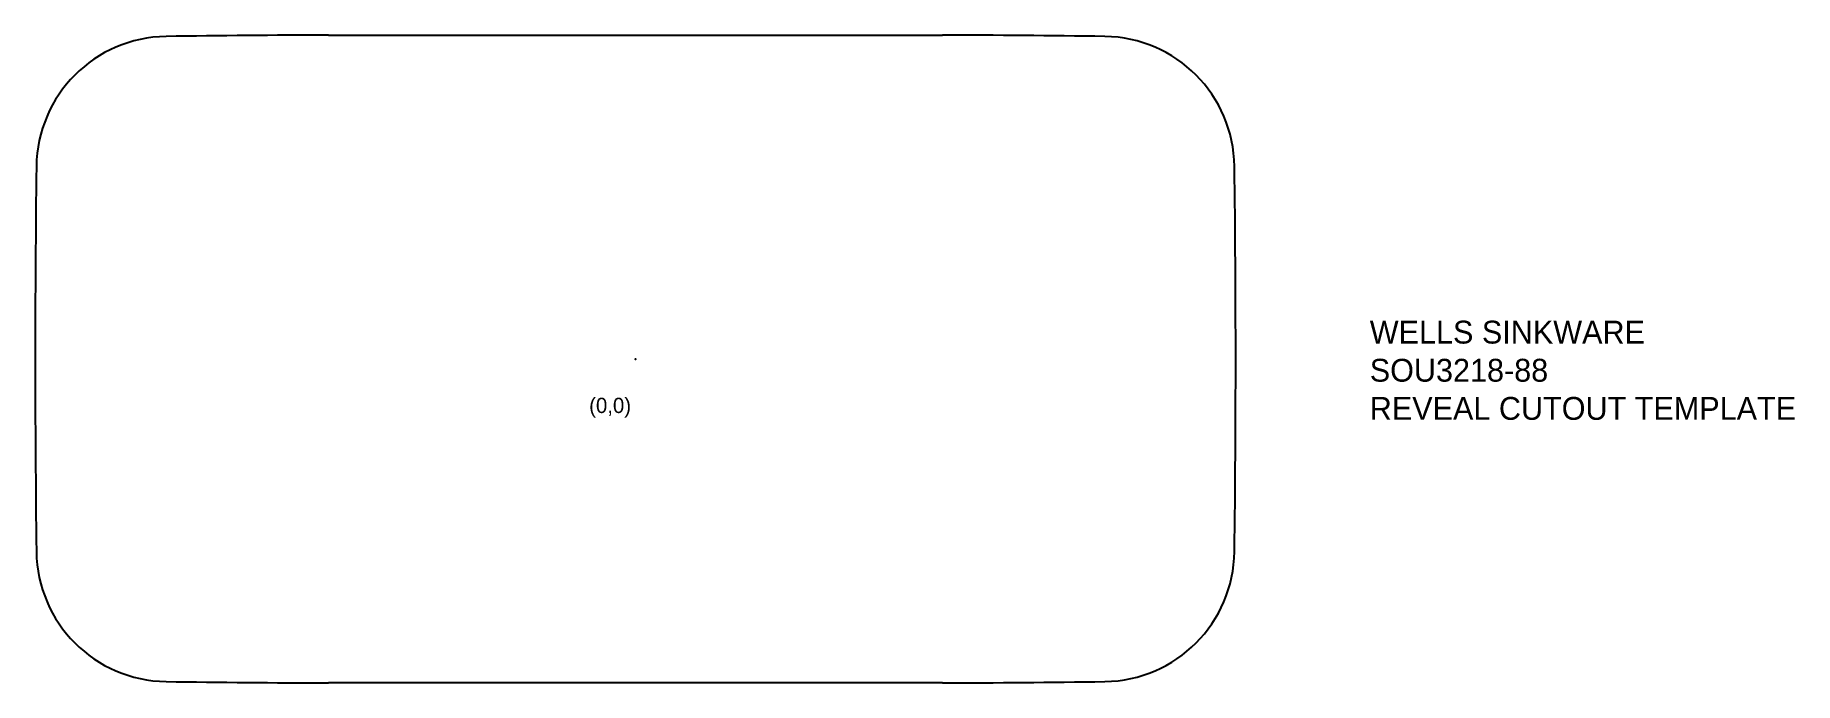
# Model space of a CAD drawing. Extents: x -15.5 to 29.9, y -8.4 to 8.4.
import ezdxf

# ---------------------------------------------------------------- set-up
doc = ezdxf.new("R2010")
doc.units = 0
doc.header["$MEASUREMENT"] = 0
doc.linetypes.add('solid', pattern=[0])
doc.layers.add('5', color=7, linetype='solid')

msp = doc.modelspace()

# ---------------------------------------------------------------- linework, layer by layer
at = {"color": 3, "linetype": 'solid'}
for p, q in [((-7.933049, 8.36022), (7.933061, 8.36022)), ((7.933061, -8.360219), (-7.933049, -8.360219))]:
    msp.add_line(p, q, dxfattribs=at)
msp.add_point((0.000006, 0), dxfattribs=at)
at = {"layer": '5', "color": 3, "linetype": 'solid'}
for centre, radius, start, end in [((-12.075156, 4.930018), 3.399599, 90.846611, 179.276831), ((-7.933049, -275.373465), 283.733685, 90, 90.846611), ((7.933061, -275.373465), 283.733685, 89.153389, 90), ((12.075168, 4.930018), 3.399599, 0.723169, 89.153389), ((378.503186, 0), 394.009055, 179.276831, 180.723169), ((-378.503174, 0), 394.009055, 359.276831, 360.723169), ((-12.075156, -4.930017), 3.399599, 180.723169, 269.153389), ((12.075168, -4.930017), 3.399599, 270.846611, 359.276831), ((-7.933049, 275.373465), 283.733685, 269.153389, 270), ((7.933061, 275.373465), 283.733685, 270, 270.846611)]:
    msp.add_arc(centre, radius, start, end, dxfattribs=at)

# ---------------------------------------------------------------- texts
at = {"color": 3, "linetype": 'solid'}
msp.add_text('(0,0)', height=0.3937, dxfattribs=at).set_placement((-1.195367, -1.394645))
at = {"color": 3, "linetype": 'solid', "insert": (18.968986, -1.578861), "char_height": 0.59055, "width": 17.734217, "attachment_point": 7}
msp.add_mtext('WELLS SINKWARE\\PSOU3218-88 \\PREVEAL CUTOUT TEMPLATE', dxfattribs=at)

doc.saveas('drawing.dxf')
